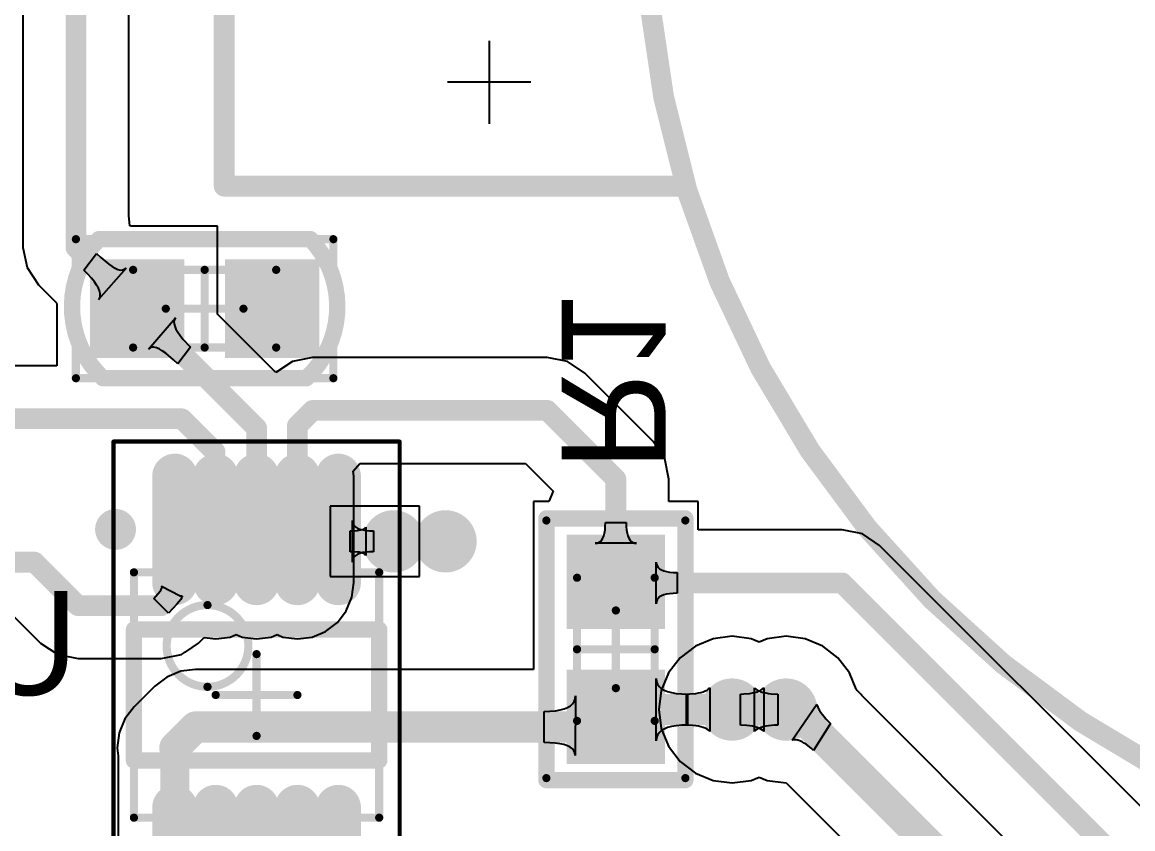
# Model space of a CAD drawing. Extents: x 8 to 204, y 9 to 177.
# Drawn here: x 22.69 to 36.27, y 33.09 to 42.95 of the extents above; entities that cross this region are included whole.
import ezdxf

# ---------------------------------------------------------------- set-up
doc = ezdxf.new("R2010")
doc.units = 0
doc.layers.get('0').update_dxf_attribs({"linetype": 'CONTINUOUS'})
for name, color, linetype in [('BOTTOMLAYER', 5, 'CONTINUOUS'), ('BOTTOMOVERLAY', 54, 'CONTINUOUS'), ('BOTTOMPASTE', 16, 'CONTINUOUS'), ('BOTTOMSOLDER', 6, 'CONTINUOUS'), ('MECHANICAL13', 56, 'CONTINUOUS'), ('MECHANICAL15', 56, 'CONTINUOUS'), ('MULTILAYER', 9, 'CONTINUOUS'), ('TOPLAYER', 1, 'CONTINUOUS'), ('VIAHOLELAYER', 16, 'CONTINUOUS')]:
    doc.layers.add(name, color=color, linetype=linetype)

# ---------------------------------------------------------------- blocks, each defined once
blk = doc.blocks.new('S____________________SB19_')
at = {"layer": 'BOTTOMOVERLAY'}
for p, q in [((-2.159, -0.508), (-2.159, 0.508)), ((-1.651, 0), (-2.667, 0))]:
    blk.add_line(p, q, dxfattribs=at)
at = {"layer": 'BOTTOMOVERLAY', "const_width": 0.254}
for points in [[(-3.429, 3.241), (-3.429, -2.347)], [(-3.429, 3.241), (0, 3.241)]]:
    blk.add_lwpolyline(points, dxfattribs=at)
at = {"layer": 'BOTTOMOVERLAY'}
for points, const_width in [([(-3.493, 3.241, 1), (-3.365, 3.241, 1)], 0.127), ([(-3.493, 3.241, 1), (-3.365, 3.241, 1)], 0.127), ([(12, -13.904, 1), (-12, -13.904, 1)], 0.254), ([(-3.493, -2.347, 1), (-3.365, -2.347, 1)], 0.127)]:
    blk.add_lwpolyline(points, format="xyb", close=True, dxfattribs=dict(at, const_width=const_width))
blk = doc.blocks.new('MCHP_MSOP_MS10_N_B_118')
at = {"layer": 'BOTTOMLAYER', "const_width": 0.35}
for points in [[(-1.375, 1), (-2.675, 1)], [(2.675, 1), (1.375, 1)], [(-1.375, 0.5), (-2.675, 0.5)], [(2.675, 0.5), (1.375, 0.5)], [(-1.375, 0), (-2.675, 0)], [(2.675, 0), (1.375, 0)], [(-1.375, -0.5), (-2.675, -0.5)], [(2.675, -0.5), (1.375, -0.5)], [(-1.375, -1), (-2.675, -1)], [(2.675, -1), (1.375, -1)]]:
    blk.add_lwpolyline(points, dxfattribs=at)
at = {"layer": 'BOTTOMLAYER', "const_width": 0.175}
for points in [[(-2.762, 1, 1), (-2.587, 1, 1)], [(-1.463, 1, 1), (-1.288, 1, 1)], [(1.288, 1, 1), (1.463, 1, 1)], [(2.587, 1, 1), (2.762, 1, 1)], [(-2.762, 0.5, 1), (-2.587, 0.5, 1)], [(-1.463, 0.5, 1), (-1.288, 0.5, 1)], [(1.288, 0.5, 1), (1.463, 0.5, 1)], [(2.587, 0.5, 1), (2.762, 0.5, 1)], [(-2.762, 0, 1), (-2.587, 0, 1)], [(-1.463, 0, 1), (-1.288, 0, 1)], [(1.288, 0, 1), (1.463, 0, 1)], [(2.587, 0, 1), (2.762, 0, 1)], [(-2.762, -0.5, 1), (-2.587, -0.5, 1)], [(-1.463, -0.5, 1), (-1.288, -0.5, 1)], [(1.288, -0.5, 1), (1.463, -0.5, 1)], [(2.587, -0.5, 1), (2.762, -0.5, 1)], [(-2.762, -1, 1), (-2.587, -1, 1)], [(-1.463, -1, 1), (-1.288, -1, 1)], [(1.288, -1, 1), (1.463, -1, 1)], [(2.587, -1, 1), (2.762, -1, 1)]]:
    blk.add_lwpolyline(points, format="xyb", close=True, dxfattribs=at)
at = {"layer": 'BOTTOMOVERLAY', "const_width": 0.2}
for points in [[(-0.8, -1.5), (-0.8, 1.5)], [(0.8, 1.5), (-0.8, 1.5)], [(0.8, -1.5), (0.8, 1.5)], [(0.8, -1.5), (-0.8, -1.5)]]:
    blk.add_lwpolyline(points, dxfattribs=at)
at = {"layer": 'BOTTOMOVERLAY'}
for points, const_width in [([(-0.85, 1.5, 1), (-0.75, 1.5, 1)], 0.1), ([(-0.85, 1.5, 1), (-0.75, 1.5, 1)], 0.1), ([(0.75, 1.5, 1), (0.85, 1.5, 1)], 0.1), ([(0.75, 1.5, 1), (0.85, 1.5, 1)], 0.1), ([(-1.9, -1.725, 1), (-2.15, -1.725, 1)], 0.25), ([(-0.85, -1.5, 1), (-0.75, -1.5, 1)], 0.1), ([(-0.85, -1.5, 1), (-0.75, -1.5, 1)], 0.1), ([(0.75, -1.5, 1), (0.85, -1.5, 1)], 0.1), ([(0.75, -1.5, 1), (0.85, -1.5, 1)], 0.1), ([(-2.213, -1.725, 1), (-2.088, -1.725, 1)], 0.125), ([(-1.962, -1.725, 1), (-1.837, -1.725, 1)], 0.125)]:
    blk.add_lwpolyline(points, format="xyb", close=True, dxfattribs=dict(at, const_width=const_width))
at = {"layer": 'BOTTOMPASTE', "const_width": 0.35}
for points in [[(-1.375, 1), (-2.675, 1)], [(2.675, 1), (1.375, 1)], [(-1.375, 0.5), (-2.675, 0.5)], [(2.675, 0.5), (1.375, 0.5)], [(-1.375, 0), (-2.675, 0)], [(2.675, 0), (1.375, 0)], [(-1.375, -0.5), (-2.675, -0.5)], [(2.675, -0.5), (1.375, -0.5)], [(-1.375, -1), (-2.675, -1)], [(2.675, -1), (1.375, -1)]]:
    blk.add_lwpolyline(points, dxfattribs=at)
at = {"layer": 'BOTTOMPASTE', "const_width": 0.175}
for points in [[(-2.762, 1, 1), (-2.587, 1, 1)], [(-1.463, 1, 1), (-1.288, 1, 1)], [(1.288, 1, 1), (1.463, 1, 1)], [(2.587, 1, 1), (2.762, 1, 1)], [(-2.762, 0.5, 1), (-2.587, 0.5, 1)], [(-1.463, 0.5, 1), (-1.288, 0.5, 1)], [(1.288, 0.5, 1), (1.463, 0.5, 1)], [(2.587, 0.5, 1), (2.762, 0.5, 1)], [(-2.762, 0, 1), (-2.587, 0, 1)], [(-1.463, 0, 1), (-1.288, 0, 1)], [(1.288, 0, 1), (1.463, 0, 1)], [(2.587, 0, 1), (2.762, 0, 1)], [(-2.762, -0.5, 1), (-2.587, -0.5, 1)], [(-1.463, -0.5, 1), (-1.288, -0.5, 1)], [(1.288, -0.5, 1), (1.463, -0.5, 1)], [(2.587, -0.5, 1), (2.762, -0.5, 1)], [(-2.762, -1, 1), (-2.587, -1, 1)], [(-1.463, -1, 1), (-1.288, -1, 1)], [(1.288, -1, 1), (1.463, -1, 1)], [(2.587, -1, 1), (2.762, -1, 1)]]:
    blk.add_lwpolyline(points, format="xyb", close=True, dxfattribs=at)
at = {"layer": 'BOTTOMSOLDER', "const_width": 0.553}
for points in [[(-1.375, 1), (-2.675, 1)], [(2.675, 1), (1.375, 1)], [(-1.375, 0.5), (-2.675, 0.5)], [(2.675, 0.5), (1.375, 0.5)], [(-1.375, 0), (-2.675, 0)], [(2.675, 0), (1.375, 0)], [(-1.375, -0.5), (-2.675, -0.5)], [(2.675, -0.5), (1.375, -0.5)], [(-1.375, -1), (-2.675, -1)], [(2.675, -1), (1.375, -1)]]:
    blk.add_lwpolyline(points, dxfattribs=at)
at = {"layer": 'BOTTOMSOLDER', "const_width": 0.277}
for points in [[(-2.813, 1, 1), (-2.537, 1, 1)], [(-1.513, 1, 1), (-1.237, 1, 1)], [(1.237, 1, 1), (1.513, 1, 1)], [(2.537, 1, 1), (2.813, 1, 1)], [(-2.813, 0.5, 1), (-2.537, 0.5, 1)], [(-1.513, 0.5, 1), (-1.237, 0.5, 1)], [(1.237, 0.5, 1), (1.513, 0.5, 1)], [(2.537, 0.5, 1), (2.813, 0.5, 1)], [(-2.813, 0, 1), (-2.537, 0, 1)], [(-1.513, 0, 1), (-1.237, 0, 1)], [(1.237, 0, 1), (1.513, 0, 1)], [(2.537, 0, 1), (2.813, 0, 1)], [(-2.813, -0.5, 1), (-2.537, -0.5, 1)], [(-1.513, -0.5, 1), (-1.237, -0.5, 1)], [(1.237, -0.5, 1), (1.513, -0.5, 1)], [(2.537, -0.5, 1), (2.813, -0.5, 1)], [(-2.813, -1, 1), (-2.537, -1, 1)], [(-1.513, -1, 1), (-1.237, -1, 1)], [(1.237, -1, 1), (1.513, -1, 1)], [(2.537, -1, 1), (2.813, -1, 1)]]:
    blk.add_lwpolyline(points, format="xyb", close=True, dxfattribs=at)
at = {"layer": 'MECHANICAL13', "const_width": 0.1}
for points in [[(-1.5, -1.5), (-1.5, 1.5)], [(1.5, 1.5), (-1.5, 1.5)], [(1.5, -1.5), (1.5, 1.5)], [(1.5, -1.5), (-1.5, -1.5)]]:
    blk.add_lwpolyline(points, dxfattribs=at)
at = {"layer": 'MECHANICAL13'}
for points, const_width in [([(-1.525, 1.5, 1), (-1.475, 1.5, 1)], 0.05), ([(-1.525, 1.5, 1), (-1.475, 1.5, 1)], 0.05), ([(1.475, 1.5, 1), (1.525, 1.5, 1)], 0.05), ([(1.475, 1.5, 1), (1.525, 1.5, 1)], 0.05), ([(-0.1, -0.6, 1), (-1.1, -0.6, 1)], 0.1), ([(-1.125, -0.6, 1), (-1.075, -0.6, 1)], 0.05), ([(-0.125, -0.6, 1), (-0.075, -0.6, 1)], 0.05), ([(-1.525, -1.5, 1), (-1.475, -1.5, 1)], 0.05), ([(-1.525, -1.5, 1), (-1.475, -1.5, 1)], 0.05), ([(1.475, -1.5, 1), (1.525, -1.5, 1)], 0.05), ([(1.475, -1.5, 1), (1.525, -1.5, 1)], 0.05)]:
    blk.add_lwpolyline(points, format="xyb", close=True, dxfattribs=dict(at, const_width=const_width))
at = {"layer": 'MECHANICAL15'}
for points, const_width in [([(-3.1, -1.75), (-3.1, 1.75)], 0.05), ([(3.1, 1.75), (-3.1, 1.75)], 0.05), ([(3.1, -1.75), (3.1, 1.75)], 0.05), ([(0, -0.5), (0, 0.5)], 0.1), ([(0.5, 0), (-0.5, 0)], 0.1), ([(3.1, -1.75), (-3.1, -1.75)], 0.05)]:
    blk.add_lwpolyline(points, dxfattribs=dict(at, const_width=const_width))
for points, const_width in [([(-3.112, 1.75, 1), (-3.087, 1.75, 1)], 0.025), ([(-3.112, 1.75, 1), (-3.087, 1.75, 1)], 0.025), ([(3.088, 1.75, 1), (3.113, 1.75, 1)], 0.025), ([(3.088, 1.75, 1), (3.113, 1.75, 1)], 0.025), ([(-0.025, 0.5, 1), (0.025, 0.5, 1)], 0.05), ([(-0.525, 0, 1), (-0.475, 0, 1)], 0.05), ([(0.475, 0, 1), (0.525, 0, 1)], 0.05), ([(-0.025, -0.5, 1), (0.025, -0.5, 1)], 0.05), ([(-3.112, -1.75, 1), (-3.087, -1.75, 1)], 0.025), ([(-3.112, -1.75, 1), (-3.087, -1.75, 1)], 0.025), ([(3.088, -1.75, 1), (3.113, -1.75, 1)], 0.025), ([(3.088, -1.75, 1), (3.113, -1.75, 1)], 0.025)]:
    blk.add_lwpolyline(points, format="xyb", close=True, dxfattribs=dict(at, const_width=const_width))
blk = doc.blocks.new('0603___MONTAGEM_M_QUINA_0C')
at = {"layer": 'BOTTOMLAYER'}
for points in [[(-1.3, 0.5), (-1.3, -0.5), (-0.35, 0.5), (-0.35, -0.5)], [(0.35, 0.5), (0.35, -0.5), (1.3, 0.5), (1.3, -0.5)]]:
    blk.add_solid(points, dxfattribs=at)
at = {"layer": 'BOTTOMOVERLAY', "const_width": 0.2}
for points in [[(-1.6, -0.85), (-1.6, 0.85)], [(1.6, 0.85), (-1.6, 0.85)], [(1.6, -0.85), (1.6, 0.85)], [(1.6, -0.85), (-1.6, -0.85)]]:
    blk.add_lwpolyline(points, dxfattribs=at)
at = {"layer": 'BOTTOMOVERLAY', "const_width": 0.1}
for points in [[(-1.65, 0.85, 1), (-1.55, 0.85, 1)], [(-1.65, 0.85, 1), (-1.55, 0.85, 1)], [(1.55, 0.85, 1), (1.65, 0.85, 1)], [(1.55, 0.85, 1), (1.65, 0.85, 1)], [(-1.65, -0.85, 1), (-1.55, -0.85, 1)], [(-1.65, -0.85, 1), (-1.55, -0.85, 1)], [(1.55, -0.85, 1), (1.65, -0.85, 1)], [(1.55, -0.85, 1), (1.65, -0.85, 1)]]:
    blk.add_lwpolyline(points, format="xyb", close=True, dxfattribs=at)
at = {"layer": 'BOTTOMPASTE'}
for points in [[(-1.3, 0.5), (-1.3, -0.5), (-0.35, 0.5), (-0.35, -0.5)], [(0.35, 0.5), (0.35, -0.5), (1.3, 0.5), (1.3, -0.5)]]:
    blk.add_solid(points, dxfattribs=at)
at = {"layer": 'BOTTOMSOLDER'}
for points in [[(-1.402, 0.602), (-1.402, -0.602), (-0.248, 0.602), (-0.248, -0.602)], [(0.248, 0.602), (0.248, -0.602), (1.402, 0.602), (1.402, -0.602)]]:
    blk.add_solid(points, dxfattribs=at)
at = {"layer": 'MECHANICAL13', "const_width": 0.1}
for points in [[(-0.875, -0.475), (-0.875, 0.475)], [(0.875, 0.475), (-0.875, 0.475)], [(0.875, -0.475), (0.875, 0.475)], [(0.875, -0.475), (-0.875, -0.475)]]:
    blk.add_lwpolyline(points, dxfattribs=at)
at = {"layer": 'MECHANICAL13', "const_width": 0.05}
for points in [[(-0.9, 0.475, 1), (-0.85, 0.475, 1)], [(-0.9, 0.475, 1), (-0.85, 0.475, 1)], [(0.85, 0.475, 1), (0.9, 0.475, 1)], [(0.85, 0.475, 1), (0.9, 0.475, 1)], [(-0.9, -0.475, 1), (-0.85, -0.475, 1)], [(-0.9, -0.475, 1), (-0.85, -0.475, 1)], [(0.85, -0.475, 1), (0.9, -0.475, 1)], [(0.85, -0.475, 1), (0.9, -0.475, 1)]]:
    blk.add_lwpolyline(points, format="xyb", close=True, dxfattribs=at)
at = {"layer": 'MECHANICAL15', "const_width": 0.1}
for points in [[(-1.575, -0.85), (-1.575, 0.85)], [(1.575, 0.85), (-1.575, 0.85)], [(1.575, -0.85), (1.575, 0.85)], [(0, -0.475), (0, 0.475)], [(0.475, 0), (-0.475, 0)], [(1.575, -0.85), (-1.575, -0.85)]]:
    blk.add_lwpolyline(points, dxfattribs=at)
at = {"layer": 'MECHANICAL15', "const_width": 0.05}
for points in [[(-1.6, 0.85, 1), (-1.55, 0.85, 1)], [(-1.6, 0.85, 1), (-1.55, 0.85, 1)], [(1.55, 0.85, 1), (1.6, 0.85, 1)], [(1.55, 0.85, 1), (1.6, 0.85, 1)], [(-0.025, 0.475, 1), (0.025, 0.475, 1)], [(-0.5, 0, 1), (-0.45, 0, 1)], [(0.45, 0, 1), (0.5, 0, 1)], [(-0.025, -0.475, 1), (0.025, -0.475, 1)], [(-1.6, -0.85, 1), (-1.55, -0.85, 1)], [(-1.6, -0.85, 1), (-1.55, -0.85, 1)], [(1.55, -0.85, 1), (1.6, -0.85, 1)], [(1.55, -0.85, 1), (1.6, -0.85, 1)]]:
    blk.add_lwpolyline(points, format="xyb", close=True, dxfattribs=at)
blk = doc.blocks.new('0603___CAP_______________1')
at = {"layer": 'BOTTOMLAYER'}
for points in [[(-1.3, 0.5), (-1.3, -0.5), (-0.35, 0.5), (-0.35, -0.5)], [(0.35, 0.5), (0.35, -0.5), (1.3, 0.5), (1.3, -0.5)]]:
    blk.add_solid(points, dxfattribs=at)
at = {"layer": 'BOTTOMOVERLAY', "const_width": 0.2}
for points in [[(-1.245, -0.85, -0.414214), (-1.295, 0.85)], [(1.295, 0.85, -0.414214), (1.245, -0.85)]]:
    blk.add_lwpolyline(points, format="xyb", dxfattribs=at)
for points in [[(-1.295, 0.85), (1.295, 0.85)], [(-1.245, -0.85), (1.245, -0.85)]]:
    blk.add_lwpolyline(points, dxfattribs=at)
at = {"layer": 'BOTTOMOVERLAY', "const_width": 0.1}
for points in [[(-1.345, 0.85, 1), (-1.245, 0.85, 1)], [(-1.345, 0.85, 1), (-1.245, 0.85, 1)], [(1.245, 0.85, 1), (1.345, 0.85, 1)], [(1.245, 0.85, 1), (1.345, 0.85, 1)], [(-1.295, -0.85, 1), (-1.195, -0.85, 1)], [(-1.295, -0.85, 1), (-1.195, -0.85, 1)], [(1.195, -0.85, 1), (1.295, -0.85, 1)], [(1.195, -0.85, 1), (1.295, -0.85, 1)]]:
    blk.add_lwpolyline(points, format="xyb", close=True, dxfattribs=at)
at = {"layer": 'BOTTOMPASTE'}
for points in [[(-1.3, 0.5), (-1.3, -0.5), (-0.35, 0.5), (-0.35, -0.5)], [(0.35, 0.5), (0.35, -0.5), (1.3, 0.5), (1.3, -0.5)]]:
    blk.add_solid(points, dxfattribs=at)
at = {"layer": 'BOTTOMSOLDER'}
for points in [[(-1.402, 0.602), (-1.402, -0.602), (-0.248, 0.602), (-0.248, -0.602)], [(0.248, 0.602), (0.248, -0.602), (1.402, 0.602), (1.402, -0.602)]]:
    blk.add_solid(points, dxfattribs=at)
at = {"layer": 'MECHANICAL13', "const_width": 0.1}
for points in [[(-0.875, -0.475), (-0.875, 0.475)], [(-0.875, 0.475), (0.875, 0.475)], [(0.875, -0.475), (0.875, 0.475)], [(-0.875, -0.475), (0.875, -0.475)]]:
    blk.add_lwpolyline(points, dxfattribs=at)
at = {"layer": 'MECHANICAL13', "const_width": 0.05}
for points in [[(-0.9, 0.475, 1), (-0.85, 0.475, 1)], [(-0.9, 0.475, 1), (-0.85, 0.475, 1)], [(0.85, 0.475, 1), (0.9, 0.475, 1)], [(0.85, 0.475, 1), (0.9, 0.475, 1)], [(-0.9, -0.475, 1), (-0.85, -0.475, 1)], [(-0.9, -0.475, 1), (-0.85, -0.475, 1)], [(0.85, -0.475, 1), (0.9, -0.475, 1)], [(0.85, -0.475, 1), (0.9, -0.475, 1)]]:
    blk.add_lwpolyline(points, format="xyb", close=True, dxfattribs=at)
at = {"layer": 'MECHANICAL15', "const_width": 0.1}
for points in [[(-1.575, -0.85), (-1.575, 0.85)], [(-1.575, 0.85), (1.575, 0.85)], [(1.575, -0.85), (1.575, 0.85)], [(0, -0.475), (0, 0.475)], [(-0.475, 0), (0.475, 0)], [(-1.575, -0.85), (1.575, -0.85)]]:
    blk.add_lwpolyline(points, dxfattribs=at)
at = {"layer": 'MECHANICAL15', "const_width": 0.05}
for points in [[(-1.6, 0.85, 1), (-1.55, 0.85, 1)], [(-1.6, 0.85, 1), (-1.55, 0.85, 1)], [(1.55, 0.85, 1), (1.6, 0.85, 1)], [(1.55, 0.85, 1), (1.6, 0.85, 1)], [(-0.025, 0.475, 1), (0.025, 0.475, 1)], [(-0.5, 0, 1), (-0.45, 0, 1)], [(0.45, 0, 1), (0.5, 0, 1)], [(-0.025, -0.475, 1), (0.025, -0.475, 1)], [(-1.6, -0.85, 1), (-1.55, -0.85, 1)], [(-1.6, -0.85, 1), (-1.55, -0.85, 1)], [(1.55, -0.85, 1), (1.6, -0.85, 1)], [(1.55, -0.85, 1), (1.6, -0.85, 1)]]:
    blk.add_lwpolyline(points, format="xyb", close=True, dxfattribs=at)

msp = doc.modelspace()

# ---------------------------------------------------------------- linework, layer by layer
at = {"layer": 'BOTTOMLAYER'}
for p, q in [((22.695, 43.226), (22.695, 40.196)), ((23.99, 40.585), (23.99, 43.226)), ((24.002, 40.459), (23.99, 40.585)), ((24.018, 40.454), (24.002, 40.459)), ((25.075, 40.454), (24.018, 40.454)), ((25.075, 39.379), (25.075, 40.454)), ((22.695, 40.196), (22.744, 39.948)), ((23.441, 39.918), (23.595, 40.123)), ((23.595, 40.123), (23.649, 40.071)), ((22.744, 39.948), (22.885, 39.738)), ((23.955, 39.943), (23.62, 39.559)), ((23.649, 40.071), (23.744, 39.991)), ((23.744, 39.991), (23.785, 39.962)), ((23.785, 39.962), (23.823, 39.94)), ((23.823, 39.94), (23.857, 39.926)), ((23.936, 39.928), (23.955, 39.943)), ((23.49, 39.867), (23.441, 39.918)), ((23.532, 39.82), (23.49, 39.867)), ((23.568, 39.775), (23.532, 39.82)), ((23.857, 39.926), (23.887, 39.919)), ((23.887, 39.919), (23.914, 39.92)), ((23.914, 39.92), (23.936, 39.928)), ((22.885, 39.738), (23.105, 39.518)), ((23.596, 39.734), (23.568, 39.775)), ((23.617, 39.697), (23.596, 39.734)), ((23.632, 39.663), (23.617, 39.697)), ((23.62, 39.559), (23.634, 39.58)), ((23.639, 39.632), (23.632, 39.663)), ((23.634, 39.58), (23.64, 39.604)), ((23.64, 39.604), (23.639, 39.632)), ((23.105, 39.518), (23.109, 39.502)), ((23.109, 39.502), (23.109, 38.747)), ((24.23, 38.952), (24.561, 39.333)), ((24.548, 39.313), (24.542, 39.289)), ((24.542, 39.289), (24.543, 39.261)), ((24.543, 39.261), (24.551, 39.231)), ((24.561, 39.333), (24.548, 39.313)), ((25.076, 39.379), (25.075, 39.379)), ((25.789, 38.665), (25.076, 39.379)), ((24.551, 39.231), (24.566, 39.196)), ((24.566, 39.196), (24.588, 39.159)), ((24.588, 39.159), (24.616, 39.118)), ((24.616, 39.118), (24.652, 39.073)), ((24.652, 39.073), (24.744, 38.974)), ((24.249, 38.967), (24.23, 38.952)), ((24.271, 38.975), (24.249, 38.967)), ((24.297, 38.976), (24.271, 38.975)), ((24.327, 38.968), (24.297, 38.976)), ((24.361, 38.954), (24.327, 38.968)), ((24.399, 38.932), (24.361, 38.954)), ((24.441, 38.902), (24.399, 38.932)), ((24.536, 38.821), (24.441, 38.902)), ((24.744, 38.974), (24.589, 38.77)), ((23.109, 38.747), (19.05, 38.747)), ((24.589, 38.77), (24.536, 38.821)), ((25.99, 38.8), (25.789, 38.665)), ((26.238, 38.849), (25.99, 38.8)), ((29.108, 38.849), (26.238, 38.849)), ((29.356, 38.8), (29.108, 38.849)), ((29.566, 38.659), (29.356, 38.8)), ((30.404, 37.821), (29.566, 38.659)), ((30.545, 37.611), (30.404, 37.821)), ((26.733, 37.459), (26.817, 37.554)), ((26.817, 37.554), (28.84, 37.554)), ((28.84, 37.554), (29.179, 37.216)), ((30.594, 37.363), (30.545, 37.611)), ((26.741, 37.397), (26.733, 37.459)), ((26.741, 36.097), (26.741, 37.397)), ((30.594, 37.089), (30.594, 37.363)), ((29.126, 37.089), (28.939, 37.089)), ((28.939, 37.089), (28.939, 35.036)), ((29.179, 37.216), (29.126, 37.089)), ((30.955, 37.089), (30.594, 37.089)), ((30.955, 36.741), (30.955, 37.089)), ((26.454, 37.033), (26.454, 36.754)), ((27.546, 37.033), (26.454, 37.033)), ((27.546, 36.754), (27.546, 37.033)), ((26.725, 36.347), (26.725, 36.855)), ((26.725, 36.855), (26.727, 36.831)), ((26.727, 36.831), (26.735, 36.81)), ((29.818, 36.783), (29.82, 36.832)), ((29.82, 36.832), (30.074, 36.832)), ((30.074, 36.832), (30.075, 36.783)), ((26.454, 36.754), (26.454, 36.17)), ((26.698, 36.728), (26.73, 36.729)), ((26.698, 36.474), (26.698, 36.728)), ((26.73, 36.729), (26.786, 36.733)), ((26.735, 36.81), (26.748, 36.791)), ((26.748, 36.791), (26.766, 36.774)), ((26.766, 36.774), (26.789, 36.76)), ((26.786, 36.733), (26.809, 36.736)), ((26.789, 36.76), (26.817, 36.749)), ((26.809, 36.736), (26.83, 36.74)), ((26.817, 36.749), (26.851, 36.74)), ((26.83, 36.74), (26.848, 36.746)), ((26.848, 36.746), (26.863, 36.752)), ((26.851, 36.74), (26.889, 36.733)), ((26.863, 36.752), (26.875, 36.759)), ((26.875, 36.759), (26.884, 36.767)), ((26.884, 36.767), (26.89, 36.776)), ((26.889, 36.733), (26.933, 36.73)), ((26.89, 36.776), (26.89, 36.426)), ((26.933, 36.73), (26.982, 36.728)), ((26.982, 36.728), (26.982, 36.474)), ((27.546, 36.17), (27.546, 36.754)), ((29.799, 36.669), (29.808, 36.702)), ((29.808, 36.702), (29.815, 36.74)), ((29.815, 36.74), (29.818, 36.783)), ((30.075, 36.783), (30.079, 36.74)), ((30.079, 36.74), (30.085, 36.702)), ((30.085, 36.702), (30.094, 36.669)), ((32.715, 36.741), (30.955, 36.741)), ((32.963, 36.692), (32.715, 36.741)), ((33.173, 36.551), (32.963, 36.692)), ((29.693, 36.578), (29.717, 36.58)), ((30.201, 36.578), (29.693, 36.578)), ((29.717, 36.58), (29.738, 36.588)), ((29.738, 36.588), (29.757, 36.6)), ((29.757, 36.6), (29.774, 36.618)), ((29.774, 36.618), (29.788, 36.641)), ((29.788, 36.641), (29.799, 36.669)), ((30.094, 36.669), (30.105, 36.641)), ((30.105, 36.641), (30.119, 36.618)), ((30.119, 36.618), (30.136, 36.6)), ((30.136, 36.6), (30.155, 36.588)), ((30.155, 36.588), (30.176, 36.58)), ((30.176, 36.58), (30.201, 36.578)), ((38.834, 30.89), (33.173, 36.551)), ((26.73, 36.474), (26.698, 36.474)), ((26.786, 36.47), (26.73, 36.474)), ((26.748, 36.412), (26.735, 36.393)), ((26.766, 36.429), (26.748, 36.412)), ((26.789, 36.443), (26.766, 36.429)), ((26.809, 36.467), (26.786, 36.47)), ((26.817, 36.454), (26.789, 36.443)), ((26.83, 36.462), (26.809, 36.467)), ((26.851, 36.463), (26.817, 36.454)), ((26.848, 36.457), (26.83, 36.462)), ((26.863, 36.451), (26.848, 36.457)), ((26.889, 36.469), (26.851, 36.463)), ((26.875, 36.444), (26.863, 36.451)), ((26.884, 36.436), (26.875, 36.444)), ((26.89, 36.426), (26.884, 36.436)), ((26.933, 36.473), (26.889, 36.469)), ((26.982, 36.474), (26.933, 36.473)), ((26.727, 36.372), (26.725, 36.347)), ((26.735, 36.393), (26.727, 36.372)), ((30.441, 35.839), (30.441, 36.347)), ((30.441, 36.347), (30.443, 36.323)), ((30.443, 36.323), (30.451, 36.302)), ((30.451, 36.302), (30.464, 36.283)), ((30.464, 36.283), (30.482, 36.266)), ((26.454, 36.17), (27.546, 36.17)), ((30.482, 36.266), (30.505, 36.252)), ((30.505, 36.252), (30.533, 36.241)), ((30.533, 36.241), (30.566, 36.232)), ((30.566, 36.232), (30.605, 36.225)), ((30.605, 36.225), (30.649, 36.222)), ((30.649, 36.222), (30.698, 36.22)), ((30.698, 36.22), (30.698, 35.966)), ((24.372, 35.99), (24.383, 36.006)), ((24.383, 36.006), (24.391, 36.02)), ((24.395, 36.047), (24.389, 36.052)), ((24.389, 36.052), (24.619, 35.935)), ((24.391, 36.02), (24.395, 36.031)), ((24.397, 36.04), (24.395, 36.047)), ((24.395, 36.031), (24.397, 36.04)), ((26.718, 35.919), (26.741, 36.097)), ((24.294, 35.904), (24.319, 35.929)), ((24.474, 35.724), (24.294, 35.904)), ((24.319, 35.929), (24.372, 35.99)), ((24.606, 35.867), (24.582, 35.838)), ((24.624, 35.89), (24.606, 35.867)), ((24.619, 35.935), (24.633, 35.936)), ((24.635, 35.909), (24.624, 35.89)), ((24.633, 35.936), (24.64, 35.932)), ((24.64, 35.923), (24.635, 35.909)), ((24.64, 35.932), (24.64, 35.923)), ((26.649, 35.752), (26.718, 35.919)), ((30.443, 35.864), (30.441, 35.839)), ((30.451, 35.885), (30.443, 35.864)), ((30.464, 35.904), (30.451, 35.885)), ((30.482, 35.921), (30.464, 35.904)), ((30.505, 35.935), (30.482, 35.921)), ((30.533, 35.946), (30.505, 35.935)), ((30.566, 35.955), (30.533, 35.946)), ((30.605, 35.961), (30.566, 35.955)), ((30.649, 35.965), (30.605, 35.961)), ((30.698, 35.966), (30.649, 35.965)), ((24.582, 35.838), (24.474, 35.724)), ((26.54, 35.61), (26.649, 35.752)), ((22.566, 35.7), (22.91, 35.356)), ((26.397, 35.5), (26.54, 35.61)), ((25.231, 35.431), (25.302, 35.461)), ((25.302, 35.461), (25.374, 35.431)), ((25.731, 35.431), (25.802, 35.461)), ((25.802, 35.461), (25.874, 35.431)), ((26.231, 35.431), (26.397, 35.5)), ((22.91, 35.356), (23.12, 35.216)), ((24.686, 35.252), (24.842, 35.356)), ((24.842, 35.356), (24.912, 35.426)), ((24.912, 35.426), (25.052, 35.408)), ((25.052, 35.408), (25.231, 35.431)), ((25.374, 35.431), (25.552, 35.408)), ((25.552, 35.408), (25.731, 35.431)), ((25.874, 35.431), (26.052, 35.408)), ((26.052, 35.408), (26.231, 35.431)), ((23.12, 35.216), (23.368, 35.167)), ((24.384, 35.167), (24.632, 35.216)), ((24.632, 35.216), (24.684, 35.251)), ((24.684, 35.251), (24.685, 35.251)), ((24.685, 35.251), (24.686, 35.252)), ((23.368, 35.167), (24.384, 35.167)), ((24.454, 34.942), (24.308, 34.83)), ((24.624, 35.012), (24.454, 34.942)), ((24.806, 35.036), (24.624, 35.012)), ((28.939, 35.036), (24.806, 35.036)), ((30.441, 34.163), (30.441, 34.925)), ((30.441, 34.925), (30.444, 34.889)), ((24.308, 34.83), (24.054, 34.576)), ((30.444, 34.889), (30.456, 34.856)), ((30.456, 34.856), (30.475, 34.828)), ((30.475, 34.828), (30.502, 34.803)), ((30.502, 34.803), (30.537, 34.782)), ((30.537, 34.782), (30.579, 34.765)), ((31.04, 34.772), (31.062, 34.783)), ((31.062, 34.783), (31.081, 34.796)), ((31.081, 34.796), (31.097, 34.811)), ((31.097, 34.811), (31.097, 34.277)), ((29.418, 34.615), (29.437, 34.644)), ((29.437, 34.644), (29.449, 34.676)), ((29.449, 34.676), (29.453, 34.712)), ((29.453, 34.712), (29.45, 33.984)), ((30.579, 34.765), (30.629, 34.752)), ((30.629, 34.752), (30.686, 34.742)), ((30.686, 34.742), (30.752, 34.736)), ((30.752, 34.736), (30.825, 34.734)), ((30.81, 34.734), (30.851, 34.735)), ((30.81, 34.353), (30.81, 34.734)), ((30.825, 34.734), (30.825, 34.353)), ((30.851, 34.735), (30.925, 34.741)), ((30.925, 34.741), (30.958, 34.747)), ((30.958, 34.747), (30.988, 34.754)), ((30.988, 34.754), (31.015, 34.762)), ((31.015, 34.762), (31.04, 34.772)), ((24.054, 34.576), (23.942, 34.43)), ((29.069, 34.522), (29.141, 34.524)), ((29.069, 34.141), (29.069, 34.522)), ((29.141, 34.524), (29.207, 34.53)), ((29.207, 34.53), (29.264, 34.539)), ((29.264, 34.539), (29.314, 34.552)), ((29.314, 34.552), (29.356, 34.57)), ((29.356, 34.57), (29.391, 34.59)), ((29.391, 34.59), (29.418, 34.615)), ((23.942, 34.43), (23.872, 34.26)), ((23.872, 34.26), (23.848, 34.077)), ((30.475, 34.26), (30.456, 34.232)), ((30.502, 34.285), (30.475, 34.26)), ((30.537, 34.306), (30.502, 34.285)), ((30.579, 34.323), (30.537, 34.306)), ((30.629, 34.336), (30.579, 34.323)), ((30.686, 34.346), (30.629, 34.336)), ((30.752, 34.352), (30.686, 34.346)), ((30.825, 34.353), (30.752, 34.352)), ((30.89, 34.35), (30.81, 34.353)), ((30.925, 34.347), (30.89, 34.35)), ((30.958, 34.341), (30.925, 34.347)), ((30.988, 34.334), (30.958, 34.341)), ((31.015, 34.326), (30.988, 34.334)), ((31.04, 34.316), (31.015, 34.326)), ((31.062, 34.305), (31.04, 34.316)), ((31.081, 34.292), (31.062, 34.305)), ((31.097, 34.277), (31.081, 34.292)), ((29.141, 34.139), (29.069, 34.141)), ((29.206, 34.135), (29.141, 34.139)), ((29.263, 34.127), (29.206, 34.135)), ((29.312, 34.116), (29.263, 34.127)), ((29.354, 34.102), (29.312, 34.116)), ((29.389, 34.084), (29.354, 34.102)), ((30.444, 34.199), (30.441, 34.163)), ((30.456, 34.232), (30.444, 34.199)), ((23.848, 34.077), (23.861, 33.98)), ((23.861, 33.98), (23.861, 32.697)), ((29.415, 34.064), (29.389, 34.084)), ((29.434, 34.04), (29.415, 34.064)), ((29.446, 34.014), (29.434, 34.04)), ((29.45, 33.984), (29.446, 34.014))]:
    msp.add_line(p, q, dxfattribs=at)
for points, const_width in [([(23.343, 40.196), (23.343, 44.209)], 0.254), ([(23.343, 40.196), (24.092, 39.446)], 0.254), ([(24.092, 39.446), (25.552, 37.986)], 0.254), ([(26.052, 38.016), (26.238, 38.202)], 0.254), ([(26.238, 38.202), (29.108, 38.202)], 0.254), ([(29.108, 38.202), (29.947, 37.363)], 0.254), ([(19.05, 38.1), (24.638, 38.1)], 0.254), ([(24.638, 38.1), (25.044, 37.694)], 0.254), ([(25.552, 36.747), (25.552, 37.986)], 0.254), ([(26.052, 36.747), (26.052, 38.016)], 0.254), ([(25.044, 36.973), (25.044, 37.694)], 0.254), ([(29.947, 36.106), (29.947, 37.363)], 0.254), ([(24.552, 35.982), (24.552, 36.747)], 0.254), ([(26.552, 36.747), (26.698, 36.601)], 0.254), ([(26.698, 36.601), (27.229, 36.601)], 0.254), ([(19.558, 36.347), (22.835, 36.347)], 0.254), ([(22.835, 36.347), (23.368, 35.814)], 0.254), ([(29.947, 36.106), (29.959, 36.093)], 0.254), ([(29.959, 36.093), (32.715, 36.093)], 0.254), ([(32.715, 36.093), (38.964, 29.845)], 0.254), ([(24.384, 35.814), (24.552, 35.982)], 0.254), ([(23.368, 35.814), (24.384, 35.814)], 0.254), ([(29.947, 34.456), (30.035, 34.544)], 0.381), ([(30.035, 34.544), (31.369, 34.544)], 0.381), ([(24.552, 34.077), (24.806, 34.331)], 0.381), ([(24.806, 34.331), (29.822, 34.331)], 0.381), ([(29.822, 34.331), (29.947, 34.456)], 0.254), ([(24.552, 32.697), (24.552, 34.077)], 0.356)]:
    msp.add_lwpolyline(points, dxfattribs=dict(at, const_width=const_width))
for points, const_width in [([(23.279, 40.196, 1), (23.406, 40.196, 1)], 0.127), ([(23.279, 40.196, 1), (23.406, 40.196, 1)], 0.127), ([(24.029, 39.446, 1), (24.156, 39.446, 1)], 0.127), ([(24.029, 39.446, 1), (24.156, 39.446, 1)], 0.127), ([(26.175, 38.202, 1), (26.302, 38.202, 1)], 0.127), ([(26.175, 38.202, 1), (26.302, 38.202, 1)], 0.127), ([(29.045, 38.202, 1), (29.172, 38.202, 1)], 0.127), ([(29.045, 38.202, 1), (29.172, 38.202, 1)], 0.127), ([(24.575, 38.1, 1), (24.701, 38.1, 1)], 0.127), ([(24.575, 38.1, 1), (24.701, 38.1, 1)], 0.127), ([(25.489, 37.986, 1), (25.616, 37.986, 1)], 0.127), ([(25.489, 37.986, 1), (25.616, 37.986, 1)], 0.127), ([(25.989, 38.016, 1), (26.116, 38.016, 1)], 0.127), ([(25.989, 38.016, 1), (26.116, 38.016, 1)], 0.127), ([(24.981, 37.694, 1), (25.108, 37.694, 1)], 0.127), ([(24.981, 37.694, 1), (25.108, 37.694, 1)], 0.127), ([(29.883, 37.363, 1), (30.01, 37.363, 1)], 0.127), ([(29.883, 37.363, 1), (30.01, 37.363, 1)], 0.127), ([(24.981, 36.973, 1), (25.108, 36.973, 1)], 0.127), ([(27.038, 36.601, 1), (27.419, 36.601, 1)], 0.381), ([(27.673, 36.601, 1), (28.054, 36.601, 1)], 0.381), ([(24.489, 36.747, 1), (24.616, 36.747, 1)], 0.127), ([(25.489, 36.747, 1), (25.616, 36.747, 1)], 0.127), ([(25.989, 36.747, 1), (26.116, 36.747, 1)], 0.127), ([(26.489, 36.747, 1), (26.616, 36.747, 1)], 0.127), ([(26.634, 36.601, 1), (26.761, 36.601, 1)], 0.127), ([(26.634, 36.601, 1), (26.761, 36.601, 1)], 0.127), ([(27.165, 36.601, 1), (27.292, 36.601, 1)], 0.127), ([(22.771, 36.347, 1), (22.898, 36.347, 1)], 0.127), ([(22.771, 36.347, 1), (22.898, 36.347, 1)], 0.127), ([(29.883, 36.106, 1), (30.01, 36.106, 1)], 0.127), ([(29.883, 36.106, 1), (30.01, 36.106, 1)], 0.127), ([(29.895, 36.093, 1), (30.022, 36.093, 1)], 0.127), ([(29.895, 36.093, 1), (30.022, 36.093, 1)], 0.127), ([(32.652, 36.093, 1), (32.779, 36.093, 1)], 0.127), ([(32.652, 36.093, 1), (32.779, 36.093, 1)], 0.127), ([(24.489, 35.982, 1), (24.616, 35.982, 1)], 0.127), ([(24.489, 35.982, 1), (24.616, 35.982, 1)], 0.127), ([(23.305, 35.814, 1), (23.431, 35.814, 1)], 0.127), ([(23.305, 35.814, 1), (23.431, 35.814, 1)], 0.127), ([(24.32, 35.814, 1), (24.448, 35.814, 1)], 0.127), ([(24.32, 35.814, 1), (24.448, 35.814, 1)], 0.127), ([(31.178, 34.544, 1), (31.559, 34.544, 1)], 0.381), ([(31.839, 34.544, 1), (32.22, 34.544, 1)], 0.381), ([(29.851, 34.456, 1), (30.042, 34.456, 1)], 0.191), ([(29.94, 34.544, 1), (30.13, 34.544, 1)], 0.191), ([(29.94, 34.544, 1), (30.13, 34.544, 1)], 0.191), ([(31.274, 34.544, 1), (31.464, 34.544, 1)], 0.191), ([(24.711, 34.331, 1), (24.902, 34.331, 1)], 0.191), ([(24.711, 34.331, 1), (24.902, 34.331, 1)], 0.191), ([(29.727, 34.331, 1), (29.918, 34.331, 1)], 0.191), ([(29.883, 34.456, 1), (30.01, 34.456, 1)], 0.127), ([(29.759, 34.331, 1), (29.886, 34.331, 1)], 0.127), ([(24.457, 34.077, 1), (24.648, 34.077, 1)], 0.191), ([(24.463, 34.077, 1), (24.641, 34.077, 1)], 0.178)]:
    msp.add_lwpolyline(points, format="xyb", close=True, dxfattribs=dict(at, const_width=const_width))
at = {"layer": 'MULTILAYER', "const_width": 0.381}
for points in [[(27.038, 36.601, 1), (27.419, 36.601, 1)], [(27.673, 36.601, 1), (28.054, 36.601, 1)], [(31.178, 34.544, 1), (31.559, 34.544, 1)], [(31.839, 34.544, 1), (32.22, 34.544, 1)]]:
    msp.add_lwpolyline(points, format="xyb", close=True, dxfattribs=at)
at = {"layer": 'TOPLAYER'}
for p, q in [((30.921, 35.321), (30.735, 35.178)), ((31.137, 35.41), (30.921, 35.321)), ((31.369, 35.441), (31.137, 35.41)), ((31.601, 35.41), (31.369, 35.441)), ((31.699, 35.369), (31.601, 35.41)), ((31.797, 35.41), (31.699, 35.369)), ((32.029, 35.441), (31.797, 35.41)), ((32.261, 35.41), (32.029, 35.441)), ((32.478, 35.321), (32.261, 35.41)), ((32.663, 35.178), (32.478, 35.321)), ((30.735, 35.178), (30.592, 34.992)), ((32.806, 34.992), (32.663, 35.178)), ((30.592, 34.992), (30.503, 34.776)), ((32.888, 34.793), (32.806, 34.992)), ((31.641, 34.277), (31.641, 34.811)), ((31.641, 34.811), (31.657, 34.796)), ((31.657, 34.796), (31.676, 34.783)), ((31.676, 34.783), (31.698, 34.772)), ((31.7, 34.772), (31.722, 34.783)), ((31.722, 34.783), (31.741, 34.796)), ((31.741, 34.796), (31.757, 34.811)), ((31.757, 34.811), (31.757, 34.277)), ((32.894, 34.786), (32.888, 34.793)), ((32.9, 34.779), (32.894, 34.786)), ((32.947, 34.729), (32.9, 34.779)), ((30.503, 34.776), (30.472, 34.544)), ((31.471, 34.734), (31.512, 34.735)), ((31.471, 34.353), (31.471, 34.734)), ((31.512, 34.735), (31.586, 34.741)), ((31.586, 34.741), (31.618, 34.747)), ((31.618, 34.747), (31.648, 34.754)), ((31.648, 34.754), (31.676, 34.762)), ((31.676, 34.762), (31.7, 34.772)), ((31.698, 34.772), (31.723, 34.762)), ((31.723, 34.762), (31.75, 34.754)), ((31.75, 34.754), (31.78, 34.747)), ((31.78, 34.747), (31.813, 34.741)), ((31.813, 34.741), (31.848, 34.738)), ((31.848, 34.738), (31.928, 34.734)), ((31.928, 34.734), (31.928, 34.353)), ((32.956, 34.715), (32.947, 34.729)), ((38.443, 29.229), (32.956, 34.715)), ((30.472, 34.544), (30.503, 34.312)), ((32.105, 34.171), (32.404, 34.612)), ((32.404, 34.612), (32.409, 34.594)), ((32.409, 34.594), (32.416, 34.574)), ((32.416, 34.574), (32.426, 34.554)), ((32.426, 34.554), (32.439, 34.532)), ((32.439, 34.532), (32.454, 34.508)), ((32.454, 34.508), (32.493, 34.458)), ((32.572, 34.372), (32.363, 34.042)), ((32.493, 34.458), (32.517, 34.431)), ((32.517, 34.431), (32.572, 34.372)), ((30.503, 34.312), (30.592, 34.096)), ((31.55, 34.35), (31.471, 34.353)), ((31.586, 34.347), (31.55, 34.35)), ((31.618, 34.341), (31.586, 34.347)), ((31.648, 34.334), (31.618, 34.341)), ((31.657, 34.292), (31.641, 34.277)), ((31.676, 34.326), (31.648, 34.334)), ((31.676, 34.305), (31.657, 34.292)), ((31.7, 34.316), (31.676, 34.326)), ((31.698, 34.316), (31.676, 34.305)), ((31.723, 34.326), (31.698, 34.316)), ((31.722, 34.305), (31.7, 34.316)), ((31.741, 34.292), (31.722, 34.305)), ((31.75, 34.334), (31.723, 34.326)), ((31.757, 34.277), (31.741, 34.292)), ((31.78, 34.341), (31.75, 34.334)), ((31.813, 34.347), (31.78, 34.341)), ((31.887, 34.353), (31.813, 34.347)), ((31.928, 34.353), (31.887, 34.353)), ((32.127, 34.173), (32.105, 34.171)), ((32.15, 34.172), (32.127, 34.173)), ((32.174, 34.168), (32.15, 34.172)), ((32.198, 34.161), (32.174, 34.168)), ((32.224, 34.149), (32.198, 34.161)), ((32.25, 34.135), (32.224, 34.149)), ((32.277, 34.117), (32.25, 34.135)), ((32.334, 34.071), (32.277, 34.117)), ((30.592, 34.096), (30.735, 33.91)), ((32.363, 34.042), (32.334, 34.071)), ((30.735, 33.91), (30.921, 33.767)), ((30.921, 33.767), (31.137, 33.678)), ((31.601, 33.678), (31.699, 33.719)), ((31.699, 33.719), (31.797, 33.678)), ((31.137, 33.678), (31.369, 33.647)), ((31.369, 33.647), (31.601, 33.678)), ((31.797, 33.678), (32.029, 33.647)), ((32.029, 33.647), (32.031, 33.648)), ((32.031, 33.648), (37.653, 28.026))]:
    msp.add_line(p, q, dxfattribs=at)
for points, const_width in [([(27.038, 36.601, 1), (27.419, 36.601, 1)], 0.381), ([(27.673, 36.601, 1), (28.054, 36.601, 1)], 0.381), ([(31.178, 34.544, 1), (31.559, 34.544, 1)], 0.381), ([(31.839, 34.544, 1), (32.22, 34.544, 1)], 0.381), ([(31.274, 34.544, 1), (31.464, 34.544, 1)], 0.191), ([(31.934, 34.544, 1), (32.125, 34.544, 1)], 0.191), ([(31.934, 34.544, 1), (32.125, 34.544, 1)], 0.191), ([(32.036, 34.544, 1), (32.226, 34.544, 1)], 0.191), ([(32.036, 34.544, 1), (32.226, 34.544, 1)], 0.191)]:
    msp.add_lwpolyline(points, format="xyb", close=True, dxfattribs=dict(at, const_width=const_width))
at = {"layer": 'TOPLAYER', "const_width": 0.381}
for points in [[(31.369, 34.544), (32.029, 34.544)], [(32.029, 34.544), (32.131, 34.544)], [(32.131, 34.544), (38.151, 28.524)]]:
    msp.add_lwpolyline(points, dxfattribs=at)
at = {"layer": 'VIAHOLELAYER', "const_width": 0.191}
for points in [[(27.134, 36.601, 1), (27.324, 36.601, 1)], [(27.769, 36.601, 1), (27.959, 36.601, 1)], [(31.274, 34.544, 1), (31.464, 34.544, 1)], [(31.934, 34.544, 1), (32.125, 34.544, 1)]]:
    msp.add_lwpolyline(points, format="xyb", close=True, dxfattribs=at)

# ---------------------------------------------------------------- block references
for name, p, rotation in [('S____________________SB19_', (28.397, 44.374), 90), ('0603___CAP_______________1', (24.917, 39.446), 360), ('MCHP_MSOP_MS10_N_B_118', (25.552, 34.722), 270), ('0603___MONTAGEM_M_QUINA_0C', (29.947, 35.281), 270)]:
    msp.add_blockref(name, p, dxfattribs=dict(rotation=rotation))

# ---------------------------------------------------------------- texts
at = {"layer": 'BOTTOMOVERLAY', "text_generation_flag": 2}
msp.add_text('R1', height=1.27, rotation=270, dxfattribs=at).set_placement((29.286, 37.465))
msp.add_text('U1', height=1.27, dxfattribs=at).set_placement((23.368, 34.722))

doc.saveas('drawing.dxf')
